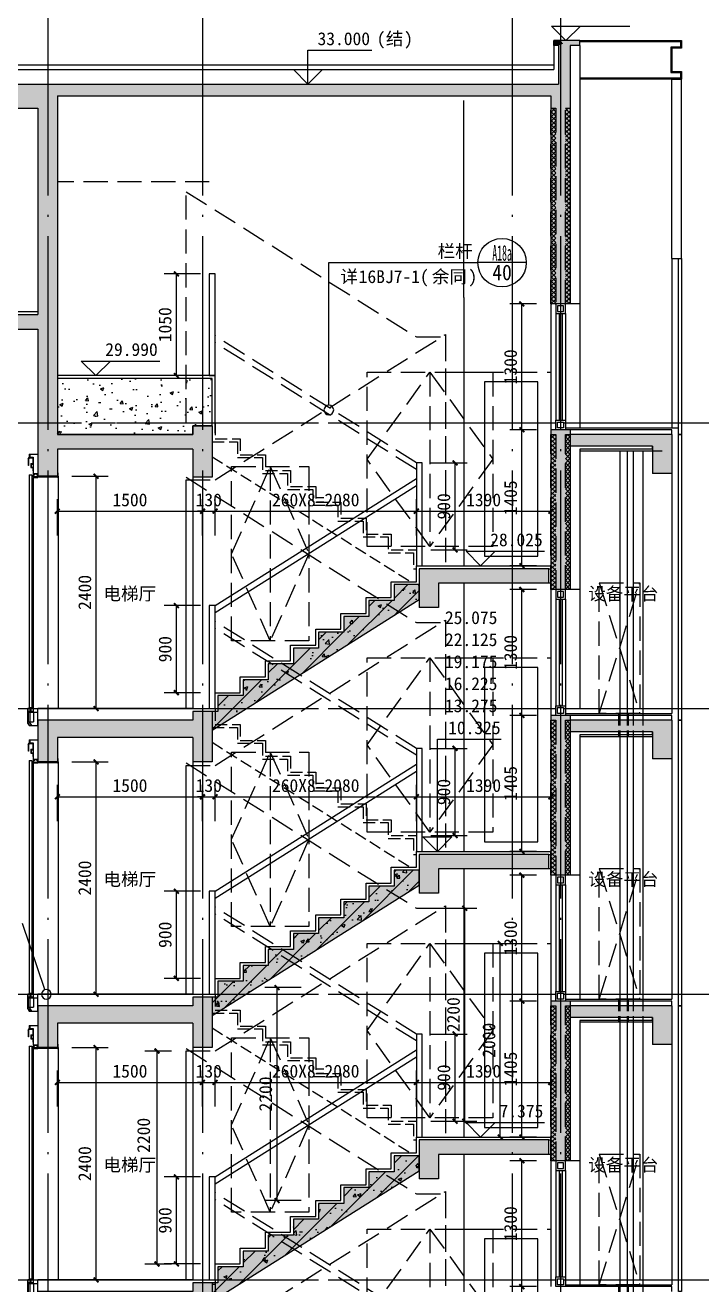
# Model space of a CAD drawing. Extents: x -10817 to 167545, y 26551 to 157048.
# Drawn here: x 135012 to 142005, y 56905 to 69915 of the extents above; entities that cross this region are included whole.
import ezdxf
from ezdxf.enums import TextEntityAlignment as Align

# ---------------------------------------------------------------- set-up
doc = ezdxf.new("R2010")
doc.units = 0
doc.header["$LTSCALE"] = 1000
doc.header["$MEASUREMENT"] = 0
for name, pattern in [('$1$DOTE', [2.42, 2, -0.2, 0.02, -0.2]), ('3、4#楼 楼梯剖面$0$DASH', [0.35, 0.25, -0.1]), ('DASH', [0.35, 0.25, -0.1])]:
    doc.linetypes.add(name, pattern=pattern)
doc.layers.get('Defpoints').update_dxf_attribs({"color": 30, "linetype": 'DASH'})
for name, color, linetype in [('$1$A-ANNO-DOTE', 10, '$1$DOTE'), ('3#-夹层$0$A-ANNO-LEVL', 3, 'Continuous'), ('3#-夹层$0$A-ANNO-TEXT', 7, 'Continuous'), ('3、4#楼 楼梯剖面$0$125-北侧门头$0$A-00-HX-113-wall-01Y$0$HRAL', 31, 'Continuous'), ('3、4#楼 楼梯剖面$0$A-ANNO-HATC-PATT', 8, 'Continuous'), ('3、4#楼 楼梯剖面$0$A-COLU-CONC-HATC', 204, 'Continuous'), ('3、4#楼 楼梯剖面$0$A-FLOR', 91, 'Continuous'), ('3、4#楼 楼梯剖面$0$A-FLOR-EVTR', 51, 'Continuous'), ('3、4#楼 楼梯剖面$0$A-FLOR-HRAL', 71, 'Continuous'), ('3、4#楼 楼梯剖面$0$A-FLOR-OVHD', 171, '3、4#楼 楼梯剖面$0$DASH'), ('3、4#楼 楼梯剖面$0$A-FLOR-UNDR', 177, 'Continuous'), ('3、4#楼 楼梯剖面$0$A-WALL-BLOK', 131, 'Continuous'), ('3、4#楼 楼梯剖面$0$A-WALL-CONC', 9, 'Continuous'), ('3、4#楼 楼梯剖面$0$A-WALL-INSL', 241, 'Continuous'), ('3、4#楼 楼梯剖面$0$甲单元2-2剖面$0$A-DOOR', 51, 'Continuous'), ('A-ANNO-DIMS', 3, 'Continuous'), ('A-ANNO-INDX', 3, 'Continuous'), ('A-ANNO-TEXT', 7, 'Continuous')]:
    doc.layers.add(name, color=color, linetype=linetype)
doc.styles.add('3#-夹层$0$_TCH_DIM', font='')
doc.styles.add('_TCH_DIM', font='')
doc.styles.add('_TCH_DIM_T3', font='')
doc.styles.add('_TCH_LABEL', font='')
doc.styles.get("Standard").update_dxf_attribs({"font": ''})
doc.styles.get('3#-夹层$0$_TCH_DIM').set_extended_font_data('SimSun')
doc.styles.get('_TCH_DIM').set_extended_font_data('SimSun')
doc.styles.get('_TCH_DIM_T3').set_extended_font_data('SimSun')
doc.styles.get('_TCH_LABEL').set_extended_font_data('SimSun')
doc.styles.get('Standard').set_extended_font_data('SimSun')
doc.dimstyles.new('_TCH_ARCH&&50', dxfattribs={"dimtxt": 132.911392, "dimasz": 50, "dimexe": 125, "dimexo": 150, "dimgap": 50, "dimtad": 1, "dimdec": 0, "dimzin": 0, "dimdsep": 46, "dimtxsty": '_TCH_DIM_T3', "dimblk": 'ARCHTICK', "dimcen": 0.09, "dimclrt": 7, "dimazin": 2, "dimtfac": 1, "dimtdec": 0, "dimtix": 1, "dimtmove": 2, "dimatfit": 3, "dimfxl": 50, "dimtolj": 1, "dimtzin": 0, "dimarcsym": 0})
pattern_1 = [(45, (-7600, -11500), (-22.45064, 22.45064), []), (135, (-7600, -11500), (-22.45064, -22.45064), [])]
pattern_2 = [(45, (0, 8850), (-22.45064, 22.45064), []), (135, (0, 8850), (-22.45064, -22.45064), [])]

# ---------------------------------------------------------------- blocks, each defined once
blk = doc.blocks.new('3、4#楼 楼梯剖面$0$A$C564E59E9')
at = {"layer": '3、4#楼 楼梯剖面$0$A-FLOR-EVTR'}
for p, q in [((-302, 275), (-292, 292)), ((-302, 275), (-292, 292)), ((-302, 275), (-302, 210)), ((-302, 275), (-302, 210)), ((-297, 274), (-288, 291)), ((-297, 274), (-288, 291)), ((-297, 274), (-297, 210)), ((-297, 274), (-297, 210)), ((-292, 328), (-292, 292)), ((-292, 328), (-278, 328)), ((-292, 328), (-292, 292)), ((-292, 328), (-278, 328)), ((-288, 323), (-278, 323)), ((-288, 323), (-288, 291)), ((-288, 323), (-278, 323)), ((-288, 323), (-288, 291)), ((-288, 291), (-255, 291)), ((-288, 291), (-255, 291)), ((-283, 323), (-283, 296)), ((-283, 323), (-283, 296)), ((-283, 296), (-250, 296)), ((-283, 296), (-250, 296)), ((-278, 328), (-278, 323)), ((-278, 328), (-278, 323)), ((-255, 291), (-255, 230)), ((-255, 291), (-255, 230)), ((-250, 296), (-250, 120)), ((-250, 296), (-250, 120)), ((-297, 210), (-302, 210)), ((-297, 210), (-302, 210)), ((-275, 230), (-275, 190)), ((-275, 230), (-255, 230)), ((-275, 230), (-275, 190)), ((-275, 230), (-255, 230)), ((-275, 190), (-255, 190)), ((-275, 190), (-255, 190)), ((-270, 225), (-250, 225)), ((-270, 225), (-270, 195)), ((-270, 225), (-250, 225)), ((-270, 225), (-270, 195)), ((-270, 195), (-250, 195)), ((-270, 195), (-250, 195)), ((-255, 190), (-255, 155)), ((-255, 190), (-255, 155)), ((-255, 155), (-250, 155)), ((-255, 155), (-250, 155)), ((0, 135), (0, 100)), ((10, 100), (10, 135)), ((-292, 115), (-262, 115)), ((-292, 115), (-262, 115)), ((-292, 115), (-292, -2293)), ((-262, 115), (-262, -2293)), ((-200, 120), (-250, 120)), ((-200, 120), (-250, 120)), ((-250, 115), (-250, 90)), ((-238, 115), (-250, 115)), ((-250, 115), (-250, 90)), ((-238, 115), (-250, 115)), ((-200, 90), (-250, 90)), ((-200, 90), (-250, 90)), ((-200, 85), (-250, 85)), ((-200, 85), (-250, 85)), ((-250, 85), (-250, -2340)), ((-200, 125), (-245, 125)), ((-200, 125), (-245, 125)), ((-238, 110), (-245, 110)), ((-245, 110), (-245, 95)), ((-238, 110), (-245, 110)), ((-245, 110), (-245, 95)), ((-205, 95), (-245, 95)), ((-205, 95), (-245, 95)), ((-238, 115), (-238, 110)), ((-238, 115), (-238, 110)), ((-200, 115), (-213, 115)), ((-213, 115), (-213, 110)), ((-200, 115), (-213, 115)), ((-213, 115), (-213, 110)), ((-205, 110), (-213, 110)), ((-205, 110), (-213, 110)), ((-205, 110), (-205, 95)), ((-205, 110), (-205, 95)), ((0, 100), (-200, 100)), ((0, 90), (-200, 90)), ((-283, -2300), (-305, -2300)), ((-283, -2300), (-305, -2300)), ((-305, -2452), (-305, -2300)), ((-305, -2452), (-305, -2300)), ((-300, -2310), (-305, -2310)), ((-300, -2310), (-305, -2310)), ((-300, -2451), (-300, -2310)), ((-300, -2451), (-300, -2310)), ((-250, -2330), (-300, -2330)), ((-250, -2330), (-300, -2330)), ((-200, -2340), (-300, -2340)), ((-300, -2340), (-300, -2435)), ((-250, -2340), (-300, -2340)), ((-263, -2293), (-293, -2293)), ((-285, -2340), (-285, -2445)), ((-283, -2300), (-283, -2320)), ((-273, -2320), (-283, -2320)), ((-273, -2320), (-283, -2320)), ((-250, -2300), (-273, -2300)), ((-250, -2300), (-273, -2300)), ((-273, -2300), (-273, -2320)), ((-245, -2340), (-245, -2435)), ((-305, -2452), (-292, -2475)), ((-300, -2435), (-245, -2435)), ((-300, -2451), (-287, -2473)), ((-265, -2475), (-285, -2445)), ((-292, -2475), (-287, -2473)), ((-292, -2475), (-287, -2473))]:
    blk.add_line(p, q, dxfattribs=at)
for points in [[(-278, 328), (-200, 328), (-200, 125)], [(-245, 125), (-245, 260), (-250, 260)], [(10, 100), (10, 135), (0, 135), (0, 100)], [(-291, -2475), (-200, -2475), (-200, -2340)]]:
    blk.add_lwpolyline(points, dxfattribs=at)
blk.add_arc((0, 100), 9.99, 270, 0, dxfattribs=at)
blk.add_arc((0, 100), 9.99, 270, 0, dxfattribs=at)
at = {"layer": '3、4#楼 楼梯剖面$0$A-FLOR-UNDR'}
blk.add_lwpolyline([(10, 100), (10, -2300)], dxfattribs=at)
blk = doc.blocks.new('3、4#楼 楼梯剖面$0$A$C6847004C')
at = {"layer": '3、4#楼 楼梯剖面$0$A-COLU-CONC-HATC'}
for points in [[(3580, 1445), (2240, 1445), (2440, 1295), (3580, 1295)], [(2440, 1295), (2240, 1445), (2240, 1045), (2440, 1045)], [(100, -221), (2240, 1127), (2240, 1281), (1980, 1281), (1980, 1117), (1720, 1117), (1720, 953), (1460, 953), (1460, 789), (1200, 789), (1200, 626), (940, 626), (940, 462), (680, 462), (680, 298), (420, 298), (420, 134), (160, 134), (160, -30), (100, -30)], [(-33, -180), (-100, -120), (-1700, -120), (-1500, -300), (-100, -300)], [(-1500, -300), (-1700, -120), (-1700, -550), (-1500, -550)], [(-100, -30), (-100, -120), (-33, -180), (100, -120), (100, -30)], [(-33, -180), (-100, -300), (-100, -550), (100, -550), (100, -120)]]:
    blk.add_hatch(color=256, dxfattribs=at).paths.add_polyline_path(points)
h = blk.add_hatch(dxfattribs=at)
h.set_pattern_fill('钢筋混凝土', color=1, scale=50)
h.set_pattern_definition([(45, (-3900, -8550), (-88.3883, 88.3883), []), (50, (-3900, -8550), (358.63, -31.376), [37.5, -412.5]), (355, (-3900, -8550), (-69.376, 376.096), [30, -330]), (100.4514, (-3870.1, -8552.6), (289.255, 344.72), [31.87, -350.571]), (46.184, (-3900, -8450), (533.62, -82.76), [56.25, -618.75]), (96.6356, (-3855.53, -8456.9), (467.331, 487.06), [47.805, -525.856]), (351.184, (-3900, -8450), (467.33, 487.06), [45, -495]), (21, (-3850, -8475), (298.4535, -201.3094), [37.5, -412.5]), (326, (-3850, -8475), (121.658, 362.575), [30, -330]), (71.4514, (-3825.13, -8491.78), (420.111, 161.265), [31.87, -350.571]), (37.5, (-3900, -8550), (6.0799, 166.4469), [0, -326, 0, -335, 0, -331.25]), (7.5, (-3900, -8550), (131.5348, 197.2059), [0, -191, 0, -318.5, 0, -126.25]), (327.5, (-4011.5, -8550), (266.9112, -11.2774), [0, -125, 0, -390, 0, -517.5]), (317.5, (-4061.5, -8550), (291.593, 50.0525), [0, -162.5, 0, -259, 0, -367.5])])
h.paths.add_polyline_path([(100, -221), (2240, 1127), (2240, 1281), (1980, 1281), (1980, 1117), (1720, 1117), (1720, 953), (1460, 953), (1460, 789), (1200, 789), (1200, 626), (940, 626), (940, 462), (680, 462), (680, 298), (420, 298), (420, 134), (160, 134), (160, -30), (100, -30)])
at = {"layer": '3、4#楼 楼梯剖面$0$A-FLOR', "linetype": '3、4#楼 楼梯剖面$0$DASH', "ltscale": 0.5}
blk.add_lwpolyline([(130, 2950), (130, 2786), (390, 2786), (390, 2622), (650, 2622), (650, 2458), (910, 2458), (910, 2294), (1170, 2294), (1170, 2131), (1430, 2131), (1430, 1967), (1690, 1967), (1690, 1803), (1950, 1803), (1950, 1639), (2210, 1639), (2210, 1475)], dxfattribs=at)
at = {"layer": '3、4#楼 楼梯剖面$0$A-FLOR', "ltscale": 0.5}
blk.add_lwpolyline([(-1700, -120), (-1700, 0), (130, 0), (130, 164), (390, 164), (390, 328), (650, 328), (650, 492), (910, 492), (910, 656), (1170, 656), (1170, 819), (1430, 819), (1430, 983), (1690, 983), (1690, 1147), (1950, 1147), (1950, 1311), (2210, 1311), (2210, 1475), (3600, 1475)], dxfattribs=at)
at = {"layer": '3、4#楼 楼梯剖面$0$A-FLOR-HRAL', "linetype": '3、4#楼 楼梯剖面$0$DASH'}
for points in [[(2210, 2539), (130, 3850)], [(2210, 2468), (130, 3779)]]:
    blk.add_lwpolyline(points, dxfattribs=at)
at = {"layer": '3、4#楼 楼梯剖面$0$A-FLOR-HRAL'}
for points in [[(2270, 1475), (2270, 2539), (2210, 2539), (2210, 1475)], [(130, 0), (130, 1064), (70, 1064), (70, 0)]]:
    blk.add_lwpolyline(points, close=True, dxfattribs=at)
for points in [[(130, 1064), (2210, 2375)], [(130, 993), (2210, 2304)]]:
    blk.add_lwpolyline(points, dxfattribs=at)
at = {"layer": '3、4#楼 楼梯剖面$0$A-FLOR-OVHD'}
for points in [[(-170, 2950), (-170, 5339), (2210, 3839), (2510, 3839), (2510, 1639)], [(-170, 164), (-170, 2364), (130, 2364), (2510, 3864), (2510, 1475)]]:
    blk.add_lwpolyline(points, dxfattribs=at)
at = {"layer": '3、4#楼 楼梯剖面$0$A-FLOR-UNDR'}
blk.add_lwpolyline([(-100, 2400), (-100, 0)], dxfattribs=at)
at = {"layer": '3、4#楼 楼梯剖面$0$A-WALL-CONC'}
for p, q in [((3580, 1445), (2240, 1445)), ((2240, 1445), (2240, 1045)), ((3580, 1295), (3580, 1445)), ((3580, 1295), (2440, 1295)), ((2440, 1295), (2440, 1045)), ((2440, 1045), (2240, 1045)), ((-100, -120), (-1700, -120)), ((-1700, -120), (-1700, -550)), ((-100, -30), (-100, -120)), ((100, -30), (-100, -30)), ((100, -30), (100, -120)), ((100, -120), (100, -550)), ((-100, -300), (-1500, -300)), ((-1500, -300), (-1500, -550)), ((-100, -300), (-100, -550)), ((-1500, -550), (-1700, -550)), ((100, -550), (-100, -550))]:
    blk.add_line(p, q, dxfattribs=at)
at = {"layer": '3、4#楼 楼梯剖面$0$A-WALL-CONC', "linetype": '3、4#楼 楼梯剖面$0$DASH', "ltscale": 0.5}
for points in [[(100, 2756), (360, 2756), (360, 2592), (620, 2592), (620, 2428), (880, 2428), (880, 2264), (1140, 2264), (1140, 2101), (1400, 2101), (1400, 1937), (1660, 1937), (1660, 1773), (1920, 1773), (1920, 1609), (2180, 1609), (2180, 1445), (2210, 1445)], [(100, 2602), (2162, 1303)]]:
    blk.add_lwpolyline(points, dxfattribs=at)
at = {"layer": '3、4#楼 楼梯剖面$0$A-WALL-CONC'}
for points in [[(3580, 1445), (3600, 1445), (3600, 1295), (3580, 1295)], [(100, -221), (2240, 1127), (2240, 1281), (1980, 1281), (1980, 1117), (1720, 1117), (1720, 953), (1460, 953), (1460, 789), (1200, 789), (1200, 626), (940, 626), (940, 462), (680, 462), (680, 298), (420, 298), (420, 134), (160, 134), (160, -30), (100, -30)]]:
    blk.add_lwpolyline(points, close=True, dxfattribs=at)
at = {"layer": '3、4#楼 楼梯剖面$0$A-WALL-INSL'}
blk.add_line((-100, 0), (-1700, 0), dxfattribs=at)
blk = doc.blocks.new('3、4#楼 楼梯剖面$0$A$C10062B82')
at = {"layer": '3、4#楼 楼梯剖面$0$A-COLU-CONC-HATC'}
for points in [[(-100, 2880), (-100, 2830), (33, 2790), (100, 2830), (100, 2880)], [(33, 2790), (-100, 2830), (-100, 1230), (100, 1230), (100, 2710)], [(950, 2710), (1150, 2830), (100, 2830), (33, 2790), (100, 2710)], [(1150, 2830), (950, 2710), (950, 2430), (1150, 2430)]]:
    blk.add_hatch(color=256, dxfattribs=at).paths.add_polyline_path(points)
at = {"layer": '3、4#楼 楼梯剖面$0$A-ANNO-HATC-PATT', "color": 4}
for points in [[(612, 2660), (612, -50)], [(687, 2660), (687, -50)]]:
    blk.add_lwpolyline(points, dxfattribs=at)
at = {"layer": '3、4#楼 楼梯剖面$0$A-ANNO-HATC-PATT'}
for points in [[(750, 2660), (750, -50)], [(850, 2660), (850, -50)]]:
    blk.add_lwpolyline(points, dxfattribs=at)
at = {"layer": '3、4#楼 楼梯剖面$0$A-FLOR-UNDR'}
blk.add_lwpolyline([(1220, 2830), (1250, 2830), (1250, -120), (1220, -120)], close=True, dxfattribs=at)
for points in [[(1150, 2430), (1150, -50)], [(-100, 1230), (-100, -70)], [(200, 1230), (200, -50)], [(50, -50), (1150, -50)], [(950, -290), (200, -290)]]:
    blk.add_lwpolyline(points, dxfattribs=at)
at = {"layer": '3、4#楼 楼梯剖面$0$A-FLOR-UNDR', "linetype": '3、4#楼 楼梯剖面$0$DASH'}
blk.add_lwpolyline([(400, 1300), (820, 1300), (820, -50), (400, -50)], close=True, dxfattribs=at)
for points in [[(400, -50), (820, 1300)], [(400, 1300), (820, -50)]]:
    blk.add_lwpolyline(points, dxfattribs=at)
at = {"layer": '3、4#楼 楼梯剖面$0$A-WALL-CONC'}
for p, q in [((-100, 2880), (-100, 2830)), ((100, 2880), (-100, 2880)), ((100, 2880), (100, 2830)), ((-100, 2830), (-100, 1230)), ((1150, 2830), (100, 2830)), ((1150, 2830), (1150, 2430)), ((950, 2710), (100, 2710)), ((100, 2710), (100, 1230)), ((950, 2710), (950, 2430)), ((1150, 2430), (950, 2430)), ((100, 1230), (-100, 1230))]:
    blk.add_line(p, q, dxfattribs=at)
at = {"layer": '3、4#楼 楼梯剖面$0$A-WALL-INSL'}
for p, q in [((950, 2680), (200, 2680)), ((200, 2680), (200, 1230)), ((950, 2680), (950, 2710)), ((200, 1230), (100, 1230))]:
    blk.add_line(p, q, dxfattribs=at)
blk.add_lwpolyline([(1150, -120), (1150, -70), (50, -70)], dxfattribs=at)
at = {"layer": '3、4#楼 楼梯剖面$0$甲单元2-2剖面$0$A-DOOR'}
for p, q in [((-50, 1130), (-50, 30)), ((-15, 1130), (-15, 30)), ((15, 1130), (15, 30)), ((50, 1130), (50, 30))]:
    blk.add_line(p, q, dxfattribs=at)
for points in [[(-50, 1130), (50, 1130), (50, 1230), (-50, 1230)], [(-30, 1150), (30, 1150), (30, 1210), (-30, 1210)], [(-50, 30), (50, 30), (50, -70), (-50, -70)], [(-30, 10), (30, 10), (30, -50), (-30, -50)]]:
    blk.add_lwpolyline(points, close=True, dxfattribs=at)
at = {"layer": 'Defpoints', "color": 5, "ltscale": 0.5}
for points in [[(600, -50), (600, -290)], [(700, -50), (700, -290)]]:
    blk.add_lwpolyline(points, dxfattribs=at)
at = {"layer": 'Defpoints', "ltscale": 0.5}
for points in [[(612, -50), (612, -290)], [(687, -50), (687, -290)], [(750, -50), (750, -290)], [(850, -50), (850, -290)]]:
    blk.add_lwpolyline(points, dxfattribs=at)
blk = doc.blocks.new('3、4#楼 楼梯剖面$0$A$C59A12AD4')
at = {"layer": 'Defpoints', "color": 2}
for points in [[(1700, 3475), (3000, 3475), (3000, 1675), (1700, 1675)], [(2350, 1675), (1700, 2575), (2350, 3475), (3000, 2575)], [(300, 2500), (1100, 2500), (1100, 700), (300, 700)], [(700, 700), (300, 1600), (700, 2500), (1100, 1600)]]:
    blk.add_lwpolyline(points, close=True, dxfattribs=at)
for points in [[(2350, 3475), (2350, 1675)], [(700, 2500), (700, 700)]]:
    blk.add_lwpolyline(points, dxfattribs=at)
blk = doc.blocks.new('3、4#楼 楼梯剖面$0$A$C20B1528E')
at = {"layer": '3、4#楼 楼梯剖面$0$A-FLOR-UNDR'}
blk.add_lwpolyline([(-900, 2770), (-900, 0)], dxfattribs=at)
blk.add_lwpolyline([(-134, 1900), (-686, 1900), (-686, 100), (-134, 100)], close=True, dxfattribs=at)
blk = doc.blocks.new('3、4#楼 楼梯剖面$0$A$C3FF00AF3')
at = {"layer": 'Defpoints'}
h = blk.add_hatch(dxfattribs=at)
h.set_pattern_fill('ANSI37', color=256, scale=20)
h.set_pattern_definition(pattern_1)
h.paths.add_polyline_path([(-100, 2830), (-50, 2830), (-50, 1230), (-100, 1230)])
h = blk.add_hatch(dxfattribs=at)
h.set_pattern_fill('ANSI37', color=256, scale=20)
h.set_pattern_definition(pattern_1)
h.paths.add_polyline_path([(50, 2830), (100, 2830), (100, 1230), (50, 1230)])
for points in [[(-100, 2830), (-50, 2830), (-50, 1230), (-100, 1230)], [(50, 2830), (100, 2830), (100, 1230), (50, 1230)]]:
    blk.add_lwpolyline(points, close=True, dxfattribs=at)
blk = doc.blocks.new('3、4#楼 楼梯剖面')
at = {"layer": '3、4#楼 楼梯剖面$0$A-COLU-CONC-HATC'}
for points in [[(7626.7, 24266.7), (7600, 24300), (7530, 24300), (7530, 24250), (7580, 24250)], [(7626.7, 24266.7), (7580, 24250), (7580, 23850), (7593.3, 23810), (7700, 23850), (7700, 24250)], [(7800, 24300), (7600, 24300), (7626.7, 24266.7), (7700, 24250), (7800, 24250)], [(33.3, 23766.7), (100, 23600), (2200, 23600), (2300, 23726.7), (2300, 23850), (100, 23850)], [(2300, 23726.7), (2400, 23730), (7500, 23730), (7593.3, 23810), (7580, 23850), (2300, 23850)], [(7593.3, 23810), (7500, 23730), (7500, 21580), (7700, 21580), (7700, 23850)], [(2300, 23726.7), (2200, 23600), (2200, 21470), (2266.7, 21420), (2400, 21470), (2400, 23730)], [(1600, 21320), (2200, 21320), (2266.7, 21420), (2200, 21470), (1600, 21470)], [(2266.7, 21420), (2200, 21320), (2200, 20230), (2333.3, 20180), (2400, 20230), (2400, 21470)], [(3800, 20320), (3800, 20230), (3866.7, 20180), (4000, 20230), (4000, 20320)], [(2333.3, 20180), (2200, 20230), (2200, 19800), (2400, 19800), (2400, 20080)], [(3866.7, 20180), (3800, 20230), (2400, 20230), (2333.3, 20180), (2400, 20080), (3800, 20080)], [(3866.7, 20180), (3800, 20080), (3800, 19790), (4000, 19790), (4000, 20230)], [(7500, 20280), (7500, 20230), (7633.3, 20190), (7700, 20230), (7700, 20280)], [(7633.3, 20190), (7500, 20230), (7500, 18630), (7700, 18630), (7700, 20110)], [(8550, 20110), (8750, 20230), (7700, 20230), (7633.3, 20190), (7700, 20110)], [(8750, 20230), (8550, 20110), (8550, 19830), (8750, 19830)]]:
    blk.add_hatch(color=256, dxfattribs=at).paths.add_polyline_path(points)
h = blk.add_hatch(dxfattribs=at)
h.set_pattern_fill('混凝土', color=256, scale=50, style=0)
h.set_pattern_definition([(50, (-800012.58, 82772.18), (358.63009, -31.37607), [37.5, -412.5]), (355, (-800012.6, 82772.18), (-69.37567, 376.09607), [30, -330]), (100.4514, (-799982.7, 82769.56), (289.25469, 344.71977), [31.8701, -350.57106]), (46.1842, (-800012.6, 82872.18), (533.62052, -82.7595), [56.25, -618.75]), (96.6356, (-799968.1, 82865.3), (467.33135, 487.05894), [47.80514, -525.8565]), (351.1842, (-800012.6, 82872.2), (467.33097, 487.0593), [45, -495]), (21, (-799962.58, 82847.18), (298.45353, -201.30945), [37.5, -412.5]), (326, (-799962.6, 82847.18), (121.65767, 362.57502), [30, -330]), (71.4514, (-799937.7, 82830.4), (420.11131, 161.26525), [31.8701, -350.57106]), (37.5, (-800012.58, 82772.18), (6.079928, 166.446927), [0, -326, 0, -335, 0, -331.25]), (7.5, (-800012.58, 82772.18), (131.53477, 197.205856), [0, -191, 0, -318.5, 0, -126.25]), (327.5, (-800124.08, 82772.18), (266.911218, -11.277436), [0, -125, 0, -390, 0, -517.5]), (317.5, (-800174.08, 82772.18), (291.593085, 50.05249), [0, -162.5, 0, -259, 0, -367.5])])
h.paths.add_polyline_path([(4000, 20810), (2400, 20810), (2400, 20230), (3800, 20230), (3800, 20320), (4000, 20320)])
at = {"layer": 'Defpoints'}
h = blk.add_hatch(dxfattribs=at)
h.set_pattern_fill('ANSI37', color=256, scale=20)
h.set_pattern_definition(pattern_2)
h.paths.add_polyline_path([(7500, 23600), (7550, 23600), (7550, 21580), (7500, 21580)])
h = blk.add_hatch(dxfattribs=at)
h.set_pattern_fill('ANSI37', color=256, scale=20)
h.set_pattern_definition(pattern_2)
h.paths.add_polyline_path([(7650, 23600), (7700, 23600), (7700, 21580), (7650, 21580)])
at = {"layer": '3、4#楼 楼梯剖面$0$125-北侧门头$0$A-00-HX-113-wall-01Y$0$HRAL'}
for points in [[(7800, 24300), (8850, 24300), (8850, 24220), (8750, 24220), (8750, 23980), (8850, 23980), (8850, 23900), (7800, 23900)], [(7800, 24290), (8840, 24290), (8840, 24230), (8740, 24230), (8740, 23970), (8840, 23970), (8840, 23910), (7800, 23910)]]:
    blk.add_lwpolyline(points, dxfattribs=at)
at = {"layer": '3、4#楼 楼梯剖面$0$A-ANNO-HATC-PATT', "color": 4}
for points in [[(8212.5, 20060), (8212.5, 17350)], [(8287.5, 20060), (8287.5, 17350)]]:
    blk.add_lwpolyline(points, dxfattribs=at)
at = {"layer": '3、4#楼 楼梯剖面$0$A-ANNO-HATC-PATT'}
for points in [[(8350, 20060), (8350, 17350)], [(8450, 20060), (8450, 17350)]]:
    blk.add_lwpolyline(points, dxfattribs=at)
at = {"layer": '3、4#楼 楼梯剖面$0$A-FLOR', "ltscale": 0.5}
blk.add_lwpolyline([(4030, 20245), (4030, 20840), (2400, 20840)], dxfattribs=at)
at = {"layer": '3、4#楼 楼梯剖面$0$A-FLOR-HRAL'}
blk.add_lwpolyline([(4030, 20840), (4030, 21890), (3970, 21890), (3970, 20840)], close=True, dxfattribs=at)
at = {"layer": '3、4#楼 楼梯剖面$0$A-FLOR-OVHD'}
for points in [[(3970, 22840), (2400, 22840)], [(6410, 20875), (7500, 20875)], [(6410, 17925), (7500, 17925)], [(6410, 14975), (7500, 14975)], [(6410, 12025), (7500, 12025)]]:
    blk.add_lwpolyline(points, dxfattribs=at)
at = {"layer": '3、4#楼 楼梯剖面$0$A-FLOR-UNDR'}
for points in [[(150, 24050), (7530, 24050)], [(6600, 21645), (6600, 23680)], [(8750, 22050), (8750, 20300)], [(7500, 21580), (7500, 20280)], [(7800, 21580), (7800, 20300)], [(7650, 20300), (8820, 20300)], [(8650, 20060), (7800, 20060)], [(8750, 19830), (8750, 17350)], [(7500, 18630), (7500, 17330)], [(7800, 18630), (7800, 17400)], [(7650, 17350), (8750, 17350)], [(8550, 17110), (7800, 17110)]]:
    blk.add_lwpolyline(points, dxfattribs=at)
for points in [[(8850, 22050), (8850, 20230), (8820, 20230), (8820, 22050)], [(8820, 20230), (8850, 20230), (8850, 17280), (8820, 17280)]]:
    blk.add_lwpolyline(points, close=True, dxfattribs=at)
at = {"layer": '3、4#楼 楼梯剖面$0$A-FLOR-UNDR', "linetype": '3、4#楼 楼梯剖面$0$DASH'}
blk.add_lwpolyline([(8000, 18700), (8420, 18700), (8420, 17350), (8000, 17350)], close=True, dxfattribs=at)
for points in [[(8000, 17350), (8420, 18700)], [(8000, 18700), (8420, 17350)]]:
    blk.add_lwpolyline(points, dxfattribs=at)
at = {"layer": '3、4#楼 楼梯剖面$0$A-WALL-BLOK'}
for p, q in [((8750, 22050), (8750, 23900)), ((8750, 23900), (8850, 23900)), ((8850, 22050), (8850, 23900)), ((8750, 22050), (8850, 22050))]:
    blk.add_line(p, q, dxfattribs=at)
at = {"layer": '3、4#楼 楼梯剖面$0$A-WALL-CONC'}
for p, q in [((7600, 24300), (7530, 24300)), ((7530, 24250), (7530, 24300)), ((7580, 24250), (7530, 24250)), ((7580, 24250), (7580, 23850)), ((7800, 24300), (7600, 24300)), ((7700, 24250), (7700, 23850)), ((7800, 24250), (7700, 24250)), ((7800, 24250), (7800, 24300)), ((100, 23850), (2300, 23850)), ((2300, 23850), (7580, 23850)), ((7700, 23850), (7700, 21580)), ((2400, 23730), (2400, 21470)), ((2400, 23730), (7500, 23730)), ((7500, 23730), (7500, 21580)), ((100, 23600), (2200, 23600)), ((2200, 23600), (2200, 21470)), ((1600, 21470), (2200, 21470)), ((2400, 21470), (2400, 20230)), ((7700, 21580), (7500, 21580)), ((1600, 21320), (2200, 21320)), ((2200, 21320), (2200, 20230)), ((3800, 20320), (3800, 20230)), ((4000, 20320), (3800, 20320)), ((4000, 20320), (4000, 20230)), ((2200, 20230), (2200, 19800)), ((3800, 20230), (2400, 20230)), ((4000, 20230), (4000, 19790)), ((7500, 20280), (7500, 20230)), ((7700, 20280), (7500, 20280)), ((7500, 20230), (7500, 18630)), ((7700, 20280), (7700, 20230)), ((8750, 20230), (7700, 20230)), ((8750, 20230), (8750, 19830)), ((3800, 20080), (2400, 20080)), ((2400, 20080), (2400, 19800)), ((3800, 20080), (3800, 19790)), ((8550, 20110), (7700, 20110)), ((7700, 20110), (7700, 18630)), ((8550, 20110), (8550, 19830)), ((4000, 19790), (3800, 19790)), ((8750, 19830), (8550, 19830)), ((7700, 18630), (7500, 18630))]:
    blk.add_line(p, q, dxfattribs=at)
for points in [[(4000, 20810), (2400, 20810), (2400, 20230), (3800, 20230), (3800, 20320), (4000, 20320)], [(7480, 18845), (7500, 18845), (7500, 18695), (7480, 18695)]]:
    blk.add_lwpolyline(points, close=True, dxfattribs=at)
at = {"layer": '3、4#楼 楼梯剖面$0$A-WALL-INSL'}
for p, q in [((7530, 24250), (7530, 24000)), ((7800, 24250), (7800, 23850)), ((150, 24000), (2300, 24000)), ((2300, 24000), (7530, 24000)), ((7800, 23850), (7800, 21580)), ((1600, 21500), (2200, 21500)), ((7800, 21580), (7700, 21580)), ((8550, 20080), (7800, 20080)), ((7800, 20080), (7800, 18630)), ((8550, 20080), (8550, 20110)), ((7800, 18630), (7700, 18630))]:
    blk.add_line(p, q, dxfattribs=at)
for points in [[(8750, 20230), (8750, 20280), (7650, 20280)], [(8750, 17280), (8750, 17330), (7650, 17330)]]:
    blk.add_lwpolyline(points, dxfattribs=at)
at = {"layer": '3、4#楼 楼梯剖面$0$甲单元2-2剖面$0$A-DOOR'}
for p, q in [((7550, 21480), (7550, 20380)), ((7585, 21480), (7585, 20380)), ((7615, 21480), (7615, 20380)), ((7650, 21480), (7650, 20380)), ((7550, 18530), (7550, 17430)), ((7585, 18530), (7585, 17430)), ((7615, 18530), (7615, 17430)), ((7650, 18530), (7650, 17430))]:
    blk.add_line(p, q, dxfattribs=at)
for points in [[(7550, 21480), (7650, 21480), (7650, 21580), (7550, 21580)], [(7570, 21500), (7630, 21500), (7630, 21560), (7570, 21560)], [(7550, 20380), (7650, 20380), (7650, 20280), (7550, 20280)], [(7570, 20360), (7630, 20360), (7630, 20300), (7570, 20300)], [(7550, 18530), (7650, 18530), (7650, 18630), (7550, 18630)], [(7570, 18550), (7630, 18550), (7630, 18610), (7570, 18610)], [(7550, 17430), (7650, 17430), (7650, 17330), (7550, 17330)], [(7570, 17410), (7630, 17410), (7630, 17350), (7570, 17350)]]:
    blk.add_lwpolyline(points, close=True, dxfattribs=at)
at = {"layer": 'Defpoints'}
for points in [[(7500, 23600), (7550, 23600), (7550, 21580), (7500, 21580)], [(7650, 23600), (7700, 23600), (7700, 21580), (7650, 21580)]]:
    blk.add_lwpolyline(points, close=True, dxfattribs=at)
for points in [[(-4250, 20350), (15450, 20350)], [(-4250, 17400), (15450, 17400)], [(-4250, 14450), (15450, 14450)], [(-4250, 11500), (15450, 11500)]]:
    blk.add_lwpolyline(points, dxfattribs=at)
at = {"layer": 'Defpoints', "color": 5, "ltscale": 0.5}
for points in [[(8200, 17350), (8200, 17110)], [(8300, 17350), (8300, 17110)]]:
    blk.add_lwpolyline(points, dxfattribs=at)
at = {"layer": 'Defpoints', "ltscale": 0.5}
for points in [[(8212.5, 17350), (8212.5, 17110)], [(8287.5, 17350), (8287.5, 17110)], [(8350, 17350), (8350, 17110)], [(8450, 17350), (8450, 17110)]]:
    blk.add_lwpolyline(points, dxfattribs=at)
for name, p in [('3、4#楼 楼梯剖面$0$A$C6847004C', (3900, 17400)), ('3、4#楼 楼梯剖面$0$A$C20B1528E', (7500, 18875)), ('3、4#楼 楼梯剖面$0$A$C59A12AD4', (3900, 17400)), ('3、4#楼 楼梯剖面$0$A$C3FF00AF3', (7600, 17400)), ('3、4#楼 楼梯剖面$0$A$C564E59E9', (2400, 19700)), ('3、4#楼 楼梯剖面$0$A$C6847004C', (3900, 14450)), ('3、4#楼 楼梯剖面$0$A$C20B1528E', (7500, 15925)), ('3、4#楼 楼梯剖面$0$A$C59A12AD4', (3900, 14450)), ('3、4#楼 楼梯剖面$0$A$C10062B82', (7600, 14450)), ('3、4#楼 楼梯剖面$0$A$C3FF00AF3', (7600, 14450)), ('3、4#楼 楼梯剖面$0$A$C564E59E9', (2400, 16750)), ('3、4#楼 楼梯剖面$0$A$C6847004C', (3900, 11500)), ('3、4#楼 楼梯剖面$0$A$C20B1528E', (7500, 12975)), ('3、4#楼 楼梯剖面$0$A$C59A12AD4', (3900, 11500)), ('3、4#楼 楼梯剖面$0$A$C10062B82', (7600, 11500)), ('3、4#楼 楼梯剖面$0$A$C3FF00AF3', (7600, 11500)), ('3、4#楼 楼梯剖面$0$A$C564E59E9', (2400, 13800)), ('3、4#楼 楼梯剖面$0$A$C6847004C', (3900, 8550)), ('3、4#楼 楼梯剖面$0$A$C20B1528E', (7500, 10025)), ('3、4#楼 楼梯剖面$0$A$C59A12AD4', (3900, 8550))]:
    blk.add_blockref(name, p)
blk = doc.blocks.new('_ArchTick')
at = {"color": 0, "linetype": 'ByBlock', "const_width": 0.4}
blk.add_lwpolyline([(-0.5, -0.5), (0.5, 0.5)], dxfattribs=at)
blk = doc.blocks.new('*D2006')
at = {"layer": 'A-ANNO-DIMS', "color": 0, "lineweight": -2, "transparency": 16777216}
for p, q in [((2210, 1789), (2210, 2164)), ((3600, 1789), (3600, 2164)), ((2210, 2039), (3600, 2039))]:
    blk.add_line(p, q, dxfattribs=at)
at = {"layer": 'Defpoints', "color": 0, "transparency": 16777216}
for p in [(3600, 2039), (2210, 1639), (3600, 1639)]:
    blk.add_point(p, dxfattribs=at)
at = {"layer": 'A-ANNO-DIMS', "color": 0, "lineweight": -2, "transparency": 16777216, "xscale": 50, "yscale": 50, "zscale": 50, "rotation": 180}
blk.add_blockref('_ArchTick', (2210, 2039), dxfattribs=at)
at = {"layer": 'A-ANNO-DIMS', "color": 0, "lineweight": -2, "transparency": 16777216, "xscale": 50, "yscale": 50, "zscale": 50}
blk.add_blockref('_ArchTick', (3600, 2039), dxfattribs=at)
at = {"layer": 'A-ANNO-DIMS', "color": 7, "transparency": 16777216, "insert": (2905, 2155), "char_height": 132.9, "attachment_point": 5, "style": '_TCH_DIM_T3'}
blk.add_mtext('\\A1;1390', dxfattribs=at)
blk = doc.blocks.new('*D2007')
at = {"layer": 'A-ANNO-DIMS', "color": 0, "lineweight": -2, "transparency": 16777216}
for p, q in [((130, 1789), (130, 2164)), ((2210, 1789), (2210, 2164)), ((130, 2039), (2210, 2039))]:
    blk.add_line(p, q, dxfattribs=at)
at = {"layer": 'Defpoints', "color": 0, "transparency": 16777216}
for p in [(2210, 2039), (130, 1639), (2210, 1639)]:
    blk.add_point(p, dxfattribs=at)
at = {"layer": 'A-ANNO-DIMS', "color": 0, "lineweight": -2, "transparency": 16777216, "xscale": 50, "yscale": 50, "zscale": 50, "rotation": 180}
blk.add_blockref('_ArchTick', (130, 2039), dxfattribs=at)
at = {"layer": 'A-ANNO-DIMS', "color": 0, "lineweight": -2, "transparency": 16777216, "xscale": 50, "yscale": 50, "zscale": 50}
blk.add_blockref('_ArchTick', (2210, 2039), dxfattribs=at)
at = {"layer": 'A-ANNO-DIMS', "color": 7, "transparency": 16777216, "insert": (1170, 2155), "char_height": 132.91, "attachment_point": 5, "style": '_TCH_DIM_T3'}
blk.add_mtext('\\A1;260X8=2080', dxfattribs=at)
blk = doc.blocks.new('*D2008')
at = {"layer": 'A-ANNO-DIMS', "color": 0, "lineweight": -2, "transparency": 16777216}
for p, q in [((0, 1789), (0, 2164)), ((130, 1789), (130, 2164)), ((0, 2039), (-50, 2039)), ((0, 2039), (130, 2039)), ((130, 2039), (180, 2039))]:
    blk.add_line(p, q, dxfattribs=at)
at = {"layer": 'Defpoints', "color": 0, "transparency": 16777216}
for p in [(130, 2039), (0, 1639), (130, 1639)]:
    blk.add_point(p, dxfattribs=at)
at = {"layer": 'A-ANNO-DIMS', "color": 0, "lineweight": -2, "transparency": 16777216, "xscale": 50, "yscale": 50, "zscale": 50}
blk.add_blockref('_ArchTick', (0, 2039), dxfattribs=at)
at = {"layer": 'A-ANNO-DIMS', "color": 0, "lineweight": -2, "transparency": 16777216, "xscale": 50, "yscale": 50, "zscale": 50, "rotation": 180}
blk.add_blockref('_ArchTick', (130, 2039), dxfattribs=at)
at = {"layer": 'A-ANNO-DIMS', "color": 7, "transparency": 16777216, "insert": (65, 2155), "char_height": 132.9, "attachment_point": 5, "style": '_TCH_DIM_T3'}
blk.add_mtext('\\A1;130', dxfattribs=at)
blk = doc.blocks.new('*D2009')
at = {"layer": 'A-ANNO-DIMS', "color": 0, "lineweight": -2, "transparency": 16777216}
for p, q in [((-1500, 1789), (-1500, 2164)), ((0, 1789), (0, 2164)), ((-1500, 2039), (0, 2039))]:
    blk.add_line(p, q, dxfattribs=at)
at = {"layer": 'Defpoints', "color": 0, "transparency": 16777216}
for p in [(0, 2039), (-1500, 1639), (0, 1639)]:
    blk.add_point(p, dxfattribs=at)
at = {"layer": 'A-ANNO-DIMS', "color": 0, "lineweight": -2, "transparency": 16777216, "xscale": 50, "yscale": 50, "zscale": 50, "rotation": 180}
blk.add_blockref('_ArchTick', (-1500, 2039), dxfattribs=at)
at = {"layer": 'A-ANNO-DIMS', "color": 0, "lineweight": -2, "transparency": 16777216, "xscale": 50, "yscale": 50, "zscale": 50}
blk.add_blockref('_ArchTick', (0, 2039), dxfattribs=at)
at = {"layer": 'A-ANNO-DIMS', "color": 7, "transparency": 16777216, "insert": (-750, 2155), "char_height": 132.9, "attachment_point": 5, "style": '_TCH_DIM_T3'}
blk.add_mtext('\\A1;1500', dxfattribs=at)
blk = doc.blocks.new('*D2010')
at = {"layer": 'A-ANNO-DIMS', "color": 0, "lineweight": -2, "transparency": 16777216}
for p, q in [((-20, 1064), (-395, 1064)), ((-270, 164), (-270, 1064)), ((-20, 164), (-395, 164))]:
    blk.add_line(p, q, dxfattribs=at)
at = {"layer": 'Defpoints', "color": 0, "transparency": 16777216}
for p in [(-270, 1064), (130, 1064), (130, 164)]:
    blk.add_point(p, dxfattribs=at)
at = {"layer": 'A-ANNO-DIMS', "color": 0, "lineweight": -2, "transparency": 16777216, "xscale": 50, "yscale": 50, "zscale": 50}
for p, rotation in [((-270, 1064), 90), ((-270, 164), 270)]:
    blk.add_blockref('_ArchTick', p, dxfattribs=dict(at, rotation=rotation))
at = {"layer": 'A-ANNO-DIMS', "color": 7, "transparency": 16777216, "insert": (-386, 614), "char_height": 132.9, "attachment_point": 5, "rotation": 90, "style": '_TCH_DIM_T3'}
blk.add_mtext('\\A1;900', dxfattribs=at)
blk = doc.blocks.new('*D2011')
at = {"layer": 'A-ANNO-DIMS', "color": 0, "lineweight": -2, "transparency": 16777216}
for p, q in [((2360, 2539), (2735, 2539)), ((2610, 1639), (2610, 2539)), ((2360, 1639), (2735, 1639))]:
    blk.add_line(p, q, dxfattribs=at)
at = {"layer": 'Defpoints', "color": 0, "transparency": 16777216}
for p in [(2210, 2539), (2610, 2539), (2210, 1639)]:
    blk.add_point(p, dxfattribs=at)
at = {"layer": 'A-ANNO-DIMS', "color": 0, "lineweight": -2, "transparency": 16777216, "xscale": 50, "yscale": 50, "zscale": 50}
for p, rotation in [((2610, 2539), 90), ((2610, 1639), 270)]:
    blk.add_blockref('_ArchTick', p, dxfattribs=dict(at, rotation=rotation))
at = {"layer": 'A-ANNO-DIMS', "color": 7, "transparency": 16777216, "insert": (2494, 2089), "char_height": 132.9, "attachment_point": 5, "rotation": 90, "style": '_TCH_DIM_T3'}
blk.add_mtext('\\A1;900', dxfattribs=at)
blk = doc.blocks.new('*D2012')
at = {"layer": 'A-ANNO-DIMS', "color": 0, "lineweight": -2, "transparency": 16777216}
for p, q in [((3450, 4180), (3175, 4180)), ((3300, 2880), (3300, 4180)), ((3450, 2880), (3175, 2880))]:
    blk.add_line(p, q, dxfattribs=at)
at = {"layer": 'Defpoints', "color": 0, "transparency": 16777216}
for p in [(3300, 4180), (3600, 4180), (3600, 2880)]:
    blk.add_point(p, dxfattribs=at)
at = {"layer": 'A-ANNO-DIMS', "color": 0, "lineweight": -2, "transparency": 16777216, "xscale": 50, "yscale": 50, "zscale": 50}
for p, rotation in [((3300, 4180), 90), ((3300, 2880), 270)]:
    blk.add_blockref('_ArchTick', p, dxfattribs=dict(at, rotation=rotation))
at = {"layer": 'A-ANNO-DIMS', "color": 7, "transparency": 16777216, "insert": (3184, 3530), "char_height": 132.9, "attachment_point": 5, "rotation": 90, "style": '_TCH_DIM_T3'}
blk.add_mtext('\\A1;1300', dxfattribs=at)
blk = doc.blocks.new('*D2013')
at = {"layer": 'A-ANNO-DIMS', "color": 0, "lineweight": -2, "transparency": 16777216}
for p, q in [((3450, 2880), (3175, 2880)), ((3300, 1475), (3300, 2880)), ((3450, 1475), (3175, 1475))]:
    blk.add_line(p, q, dxfattribs=at)
at = {"layer": 'Defpoints', "color": 0, "transparency": 16777216}
for p in [(3300, 2880), (3600, 2880), (3600, 1475)]:
    blk.add_point(p, dxfattribs=at)
at = {"layer": 'A-ANNO-DIMS', "color": 0, "lineweight": -2, "transparency": 16777216, "xscale": 50, "yscale": 50, "zscale": 50}
for p, rotation in [((3300, 2880), 90), ((3300, 1475), 270)]:
    blk.add_blockref('_ArchTick', p, dxfattribs=dict(at, rotation=rotation))
at = {"layer": 'A-ANNO-DIMS', "color": 7, "transparency": 16777216, "insert": (3184, 2177), "char_height": 132.9, "attachment_point": 5, "rotation": 90, "style": '_TCH_DIM_T3'}
blk.add_mtext('\\A1;1405', dxfattribs=at)
blk = doc.blocks.new('*D2014')
at = {"layer": 'A-ANNO-DIMS', "color": 0, "lineweight": -2, "transparency": 16777216}
for p, q in [((-1350, 2400), (-975, 2400)), ((-1100, 0), (-1100, 2400)), ((-1350, 0), (-975, 0))]:
    blk.add_line(p, q, dxfattribs=at)
at = {"layer": 'Defpoints', "color": 0, "transparency": 16777216}
for p in [(-1500, 2400), (-1100, 2400), (-1500, 0)]:
    blk.add_point(p, dxfattribs=at)
at = {"layer": 'A-ANNO-DIMS', "color": 0, "lineweight": -2, "transparency": 16777216, "xscale": 50, "yscale": 50, "zscale": 50}
for p, rotation in [((-1100, 2400), 90), ((-1100, 0), 270)]:
    blk.add_blockref('_ArchTick', p, dxfattribs=dict(at, rotation=rotation))
at = {"layer": 'A-ANNO-DIMS', "color": 7, "transparency": 16777216, "insert": (-1216, 1200), "char_height": 132.9, "attachment_point": 5, "rotation": 90, "style": '_TCH_DIM_T3'}
blk.add_mtext('\\A1;2400', dxfattribs=at)
blk = doc.blocks.new('*D549')
at = {"layer": 'A-ANNO-DIMS', "color": 0, "lineweight": -2, "transparency": 16777216}
for p, q in [((137865, 59976), (137490, 59976)), ((137615, 57776), (137615, 59976)), ((137865, 57776), (137490, 57776))]:
    blk.add_line(p, q, dxfattribs=at)
at = {"layer": 'Defpoints', "color": 0, "transparency": 16777216}
for p in [(137615, 59976), (138015, 59976), (138015, 57776)]:
    blk.add_point(p, dxfattribs=at)
at = {"layer": 'A-ANNO-DIMS', "color": 0, "lineweight": -2, "transparency": 16777216, "xscale": 50, "yscale": 50, "zscale": 50}
for p, rotation in [((137615, 59976), 90), ((137615, 57776), 270)]:
    blk.add_blockref('_ArchTick', p, dxfattribs=dict(at, rotation=rotation))
at = {"layer": 'A-ANNO-DIMS', "color": 7, "transparency": 16777216, "insert": (137498, 58876), "char_height": 132.9, "attachment_point": 5, "rotation": 90, "style": '_TCH_DIM_T3'}
blk.add_mtext('\\A1;2200', dxfattribs=at)
blk = doc.blocks.new('*D550')
at = {"layer": 'A-ANNO-DIMS', "color": 0, "lineweight": -2, "transparency": 16777216}
for p, q in [((139771, 60431), (140046, 60431)), ((139921, 58431), (139921, 60431)), ((139771, 58431), (140046, 58431))]:
    blk.add_line(p, q, dxfattribs=at)
at = {"layer": 'Defpoints', "color": 0, "transparency": 16777216}
for p in [(139621, 60431), (139921, 60431), (139621, 58431)]:
    blk.add_point(p, dxfattribs=at)
at = {"layer": 'A-ANNO-DIMS', "color": 0, "lineweight": -2, "transparency": 16777216, "xscale": 50, "yscale": 50, "zscale": 50}
for p, rotation in [((139921, 60431), 90), ((139921, 58431), 270)]:
    blk.add_blockref('_ArchTick', p, dxfattribs=dict(at, rotation=rotation))
at = {"layer": 'A-ANNO-DIMS', "color": 7, "transparency": 16777216, "insert": (139805, 59431), "char_height": 132.9, "attachment_point": 5, "rotation": 90, "style": '_TCH_DIM_T3'}
blk.add_mtext('\\A1;2000', dxfattribs=at)
blk = doc.blocks.new('*D551')
at = {"layer": 'A-ANNO-DIMS', "color": 0, "lineweight": -2, "transparency": 16777216}
for p, q in [((139205, 60795), (139680, 60795)), ((139555, 58595), (139555, 60795)), ((139205, 58595), (139680, 58595))]:
    blk.add_line(p, q, dxfattribs=at)
at = {"layer": 'Defpoints', "color": 0, "transparency": 16777216}
for p in [(139055, 60795), (139555, 60795), (139055, 58595)]:
    blk.add_point(p, dxfattribs=at)
at = {"layer": 'A-ANNO-DIMS', "color": 0, "lineweight": -2, "transparency": 16777216, "xscale": 50, "yscale": 50, "zscale": 50}
for p, rotation in [((139555, 60795), 90), ((139555, 58595), 270)]:
    blk.add_blockref('_ArchTick', p, dxfattribs=dict(at, rotation=rotation))
at = {"layer": 'A-ANNO-DIMS', "color": 7, "transparency": 16777216, "insert": (139438, 59695), "char_height": 132.9, "attachment_point": 5, "rotation": 90, "style": '_TCH_DIM_T3'}
blk.add_mtext('\\A1;2200', dxfattribs=at)
blk = doc.blocks.new('*D552')
at = {"layer": 'A-ANNO-DIMS', "color": 0, "lineweight": -2, "transparency": 16777216}
for p, q in [((136525, 59320), (136250, 59320)), ((136375, 57120), (136375, 59320)), ((136525, 57120), (136250, 57120))]:
    blk.add_line(p, q, dxfattribs=at)
at = {"layer": 'Defpoints', "color": 0, "transparency": 16777216}
for p in [(136375, 59320), (136675, 59320), (136675, 57120)]:
    blk.add_point(p, dxfattribs=at)
at = {"layer": 'A-ANNO-DIMS', "color": 0, "lineweight": -2, "transparency": 16777216, "xscale": 50, "yscale": 50, "zscale": 50}
for p, rotation in [((136375, 59320), 90), ((136375, 57120), 270)]:
    blk.add_blockref('_ArchTick', p, dxfattribs=dict(at, rotation=rotation))
at = {"layer": 'A-ANNO-DIMS', "color": 7, "transparency": 16777216, "insert": (136237, 58449), "char_height": 132.9, "attachment_point": 5, "rotation": 90, "style": '_TCH_DIM_T3'}
blk.add_mtext('\\A1;2200', dxfattribs=at)
blk = doc.blocks.new('*D699')
at = {"layer": 'A-ANNO-DIMS', "color": 0, "lineweight": -2, "transparency": 16777216}
for p, q in [((136825, 67346), (136450, 67346)), ((136575, 66296), (136575, 67346)), ((136825, 66296), (136450, 66296))]:
    blk.add_line(p, q, dxfattribs=at)
at = {"layer": 'Defpoints', "color": 0, "transparency": 16777216}
for p in [(136575, 67346), (136975, 67346), (136975, 66296)]:
    blk.add_point(p, dxfattribs=at)
at = {"layer": 'A-ANNO-DIMS', "color": 0, "lineweight": -2, "transparency": 16777216, "xscale": 50, "yscale": 50, "zscale": 50}
for p, rotation in [((136575, 67346), 90), ((136575, 66296), 270)]:
    blk.add_blockref('_ArchTick', p, dxfattribs=dict(at, rotation=rotation))
at = {"layer": 'A-ANNO-DIMS', "color": 7, "transparency": 16777216, "insert": (136458, 66821), "char_height": 132.9, "attachment_point": 5, "rotation": 90, "style": '_TCH_DIM_T3'}
blk.add_mtext('\\A1;1050', dxfattribs=at)
blk = doc.blocks.new('A$C305571DD')
at = {"layer": 'A-ANNO-DIMS'}
for p1, p2, distance, picture, middle in [((3600, 2880), (3600, 4180), 300, '*D2012', (3183.5, 3530)), ((3600, 1475), (3600, 2880), 300, '*D2013', (3183.5, 2177.5)), ((2210, 1638.9), (2210, 2538.9), -400, '*D2011', (2493.5, 2088.9)), ((-1500, 0), (-1500, 2400), -400, '*D2014', (-1216.5, 1200)), ((-1500, 1638.9), (0, 1638.9), 400, '*D2009', (-750, 2155.3)), ((0, 1638.9), (130, 1638.9), 400, '*D2008', (65, 2155.3)), ((2210, 1638.9), (3600, 1638.9), 400, '*D2006', (2905, 2155.3)), ((130, 163.9), (130, 1063.9), 400, '*D2010', (-386.5, 613.9))]:
    dim = blk.add_aligned_dim(p1=p1, p2=p2, distance=distance, dimstyle='_TCH_ARCH&&50', dxfattribs=at)
    dim.commit()
    dim.dimension.update_dxf_attribs({"geometry": picture, "text_midpoint": middle})
dim = blk.add_aligned_dim(p1=(130, 1638.9), p2=(2210, 1638.9), distance=400, text='260X8=2080', dimstyle='_TCH_ARCH&&50', dxfattribs=at)
dim.commit()
dim.dimension.update_dxf_attribs({"geometry": '*D2007', "text_midpoint": (1170, 2155.3)})

msp = doc.modelspace()

# ---------------------------------------------------------------- linework, layer by layer
at = {"layer": '$1$A-ANNO-DOTE'}
for points in [[(135244.9, 70156.2), (135244.9, 42356.2)], [(136844.9, 70156.2), (136844.9, 42356.2)], [(140044.9, 70156.2), (140044.9, 42356.2)], [(140544.9, 70156.2), (140544.9, 42356.2)], [(128694.9, 65806.2), (148394.9, 65806.2)], [(128694.9, 62856.2), (148394.9, 62856.2)], [(128694.9, 59906.2), (148394.9, 59906.2)], [(128694.9, 56956.2), (148394.9, 56956.2)]]:
    msp.add_lwpolyline(points, dxfattribs=at)
at = {"layer": '3#-夹层$0$A-ANNO-LEVL'}
for p, q in [((140601, 69756.2), (140451, 69906.2)), ((140451, 69906.2), (141261.1, 69906.2)), ((140601, 69756.2), (140751, 69906.2)), ((137934.9, 69306.2), (137934.9, 69656.2)), ((137934.9, 69656.2), (138595.1, 69656.2)), ((137934.9, 69306.2), (137784.9, 69456.2)), ((137784.9, 69456.2), (138084.9, 69456.2)), ((137934.9, 69306.2), (138084.9, 69456.2)), ((135742.6, 66296.2), (135592.6, 66446.2)), ((135592.6, 66446.2), (136402.7, 66446.2)), ((135742.6, 66296.2), (135892.6, 66446.2)), ((139718.6, 64331.2), (139568.6, 64481.2)), ((139568.6, 64481.2), (140378.7, 64481.2)), ((139718.6, 64331.2), (139868.6, 64481.2)), ((139272, 61381.2), (139272, 62539.5)), ((139272, 62539.5), (139932.2, 62539.5)), ((139272, 61381.2), (139122, 61531.2)), ((139122, 61531.2), (139422, 61531.2)), ((139272, 61381.2), (139422, 61531.2)), ((139718.6, 58431.2), (139568.6, 58581.2)), ((139568.6, 58581.2), (140378.7, 58581.2)), ((139718.6, 58431.2), (139868.6, 58581.2))]:
    msp.add_line(p, q, dxfattribs=at)
at = {"layer": 'A-ANNO-INDX'}
for p, q in [((138150.3, 67462.1), (139690.4, 67462.1)), ((138150.3, 65990.4), (138150.3, 67462.1)), ((140190.4, 67462.1), (139690.4, 67462.1)), ((135216, 59953.6), (134985, 60637.3))]:
    msp.add_line(p, q, dxfattribs=at)
for points in [[(138200.3, 65940.4, 1), (138100.3, 65940.4, 1)], [(135282, 59906.2, 1), (135182, 59906.2, 1)]]:
    msp.add_lwpolyline(points, format="xyb", close=True, dxfattribs=at)
msp.add_circle((139940.4, 67462.1), 250, dxfattribs=at)

# ---------------------------------------------------------------- block references
for name, p in [('3、4#楼 楼梯剖面', (132944.9, 45456.2)), ('A$C305571DD', (136844.9, 62856.2)), ('A$C305571DD', (136844.9, 59906.2)), ('A$C305571DD', (136844.9, 56956.2)), ('A$C305571DD', (136844.9, 54006.2))]:
    msp.add_blockref(name, p)

# ---------------------------------------------------------------- texts
at = {"layer": '3#-夹层$0$A-ANNO-TEXT', "color": 7, "style": '3#-夹层$0$_TCH_DIM'}
for s, height, p in [('33.000', 132.91, (138033.7, 69708.7)), ('(', 132.9, (138645.1, 69708.7)), ('结', 132.9, (138739.6, 69708.7)), (')', 132.9, (138928.6, 69708.7)), ('29.990', 132.91, (135839.8, 66498.7)), ('28.025', 132.91, (139818, 64533.7)), ('25.075', 132.91, (139350.1, 63729.5)), ('22.125', 132.91, (139350.1, 63502)), ('19.175', 132.91, (139350.1, 63274.5)), ('16.225', 132.91, (139350.1, 63047)), ('13.275', 132.91, (139350.1, 62819.5)), ('10.325', 132.91, (139383.3, 62592)), ('7.375', 132.91, (139914.8, 58633.7))]:
    msp.add_text(s, height=height, dxfattribs=at).set_placement(p)
at = {"layer": 'A-ANNO-TEXT', "color": 7, "style": '_TCH_DIM'}
for s, height, p in [('栏杆', 132.91, (139274.7, 67514.6)), ('详', 132.9, (138269.7, 67251.4)), ('16BJ7-1(', 132.91, (138458.7, 67251.4)), ('余同', 132.91, (139214.8, 67251.4)), (')', 132.9, (139592.9, 67251.4))]:
    msp.add_text(s, height=height, dxfattribs=at).set_placement(p)
at = {"layer": 'A-ANNO-TEXT', "color": 7, "style": '_TCH_LABEL'}
for s, width, p, p2 in [('A18a', 0.439453, (139839.8, 67482.2), (140041.1, 67482.2)), ('40', 0.878906, (139839.8, 67281), (140041.1, 67281))]:
    msp.add_text(s, height=161, dxfattribs=dict(at, width=width)).set_placement(p, p2, align=Align.FIT)
at = {"layer": 'A-ANNO-TEXT'}
for s, p in [('电梯厅', (135821.1, 63976.8)), ('设备平台', (140831.7, 63976.8)), ('电梯厅', (135821.1, 61026.8)), ('设备平台', (140831.7, 61026.8)), ('电梯厅', (135821.1, 58076.8)), ('设备平台', (140831.7, 58076.8))]:
    msp.add_text(s, height=132.91, dxfattribs=at).set_placement(p)

# ---------------------------------------------------------------- dimensions: what is measured, and where the dimension line sits
at = {"layer": 'A-ANNO-DIMS'}
for p1, p2, distance, picture, middle in [((136974.9, 66296.2), (136974.9, 67346.2), 400, '*D699', (136458.5, 66821.2)), ((139054.9, 58595.1), (139054.9, 60795.1), -500, '*D551', (139438.5, 59695.1)), ((139621.3, 58431.2), (139621.3, 60431.2), -300, '*D550', (139804.8, 59431.2)), ((138014.9, 57775.7), (138014.9, 59975.7), 400, '*D549', (137498.5, 58875.7))]:
    dim = msp.add_aligned_dim(p1=p1, p2=p2, distance=distance, dimstyle='_TCH_ARCH&&50', dxfattribs=at)
    dim.commit()
    dim.dimension.update_dxf_attribs({"geometry": picture, "text_midpoint": middle})
dim = msp.add_linear_dim(base=(136374.9, 59320.1), p1=(136674.9, 57120.1), p2=(136674.9, 59320.1), angle=90, dimstyle='_TCH_ARCH&&50', dxfattribs=at)
dim.commit()
dim.dimension.update_dxf_attribs({"geometry": '*D552', "text_midpoint": (136237.4, 58449.3), "dimtype": 129})

doc.saveas('drawing.dxf')
